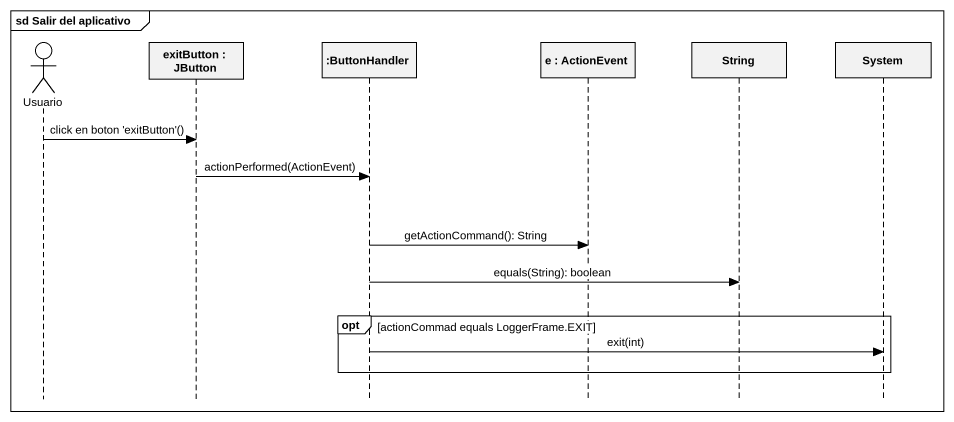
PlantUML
@startuml
mainframe sd Salir del aplicativo
hide footbox
actor Usuario
participant "exitButton : JButton" as exitButton
participant ":ButtonHandler" as ButtonHandler
participant "e : ActionEvent" as e
participant String
participant System

Usuario -> exitButton : click en boton 'exitButton'()
exitButton -> ButtonHandler : actionPerformed(ActionEvent)
ButtonHandler -> e : getActionCommand(): String
ButtonHandler -> String : equals(String): boolean
opt actionCommad equals LoggerFrame.EXIT
  ButtonHandler -> System : exit(int)
end
@enduml
